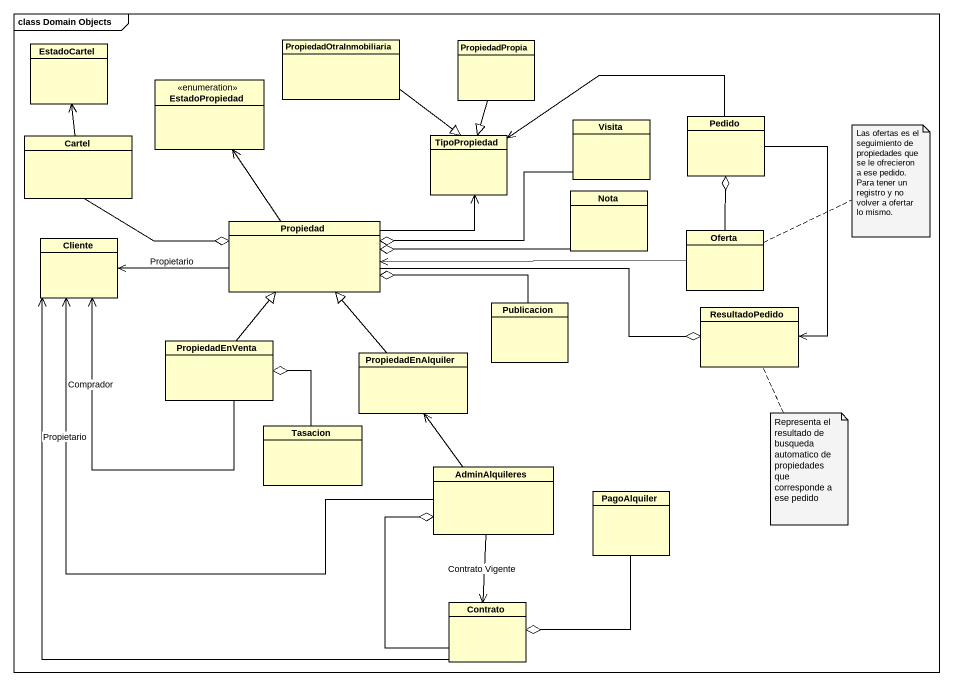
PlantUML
@startuml
mainframe class Domain Objects
hide circle
hide empty members
class EstadoCartel
class PropiedadOtraInmobiliaria
class PropiedadPropia
enum EstadoPropiedad
class Visita
class Pedido
class Cartel
class TipoPropiedad
class Nota
class Cliente
class Propiedad
class Oferta
class Publicacion
class ResultadoPedido
class PropiedadEnVenta
class PropiedadEnAlquiler
class Tasacion
class AdminAlquileres
class PagoAlquiler
class Contrato
PropiedadOtraInmobiliaria --|> TipoPropiedad
PropiedadPropia --|> TipoPropiedad
Visita -left-o Propiedad
Pedido -left-> TipoPropiedad
Pedido --> ResultadoPedido
Cartel -up-> EstadoCartel
Cartel -right-o Propiedad
Nota -left-o Propiedad
Propiedad -up-> EstadoPropiedad
Propiedad -right-> TipoPropiedad
Propiedad -left-> Cliente : Propietario
Propiedad -right-o ResultadoPedido
Oferta -up-o Pedido
Oferta -left-> Propiedad
Publicacion -left-o Propiedad
PropiedadEnVenta -up-> Cliente : Comprador
PropiedadEnVenta -up-|> Propiedad
PropiedadEnAlquiler -up-|> Propiedad
Tasacion -up-o PropiedadEnVenta
AdminAlquileres -left-> Cliente : Propietario
AdminAlquileres -up-> PropiedadEnAlquiler
AdminAlquileres --> Contrato : Contrato Vigente
PagoAlquiler --o Contrato
Contrato -up-> Cliente
Contrato -up-o AdminAlquileres
note right of Oferta : Las ofertas es el seguimiento de propiedades que se le ofrecieron a ese pedido. Para tener un registro y no volver a ofertar lo mismo.
note bottom of ResultadoPedido : Representa el resultado de busqueda automatico de propiedades que corresponde a ese pedido
@enduml
